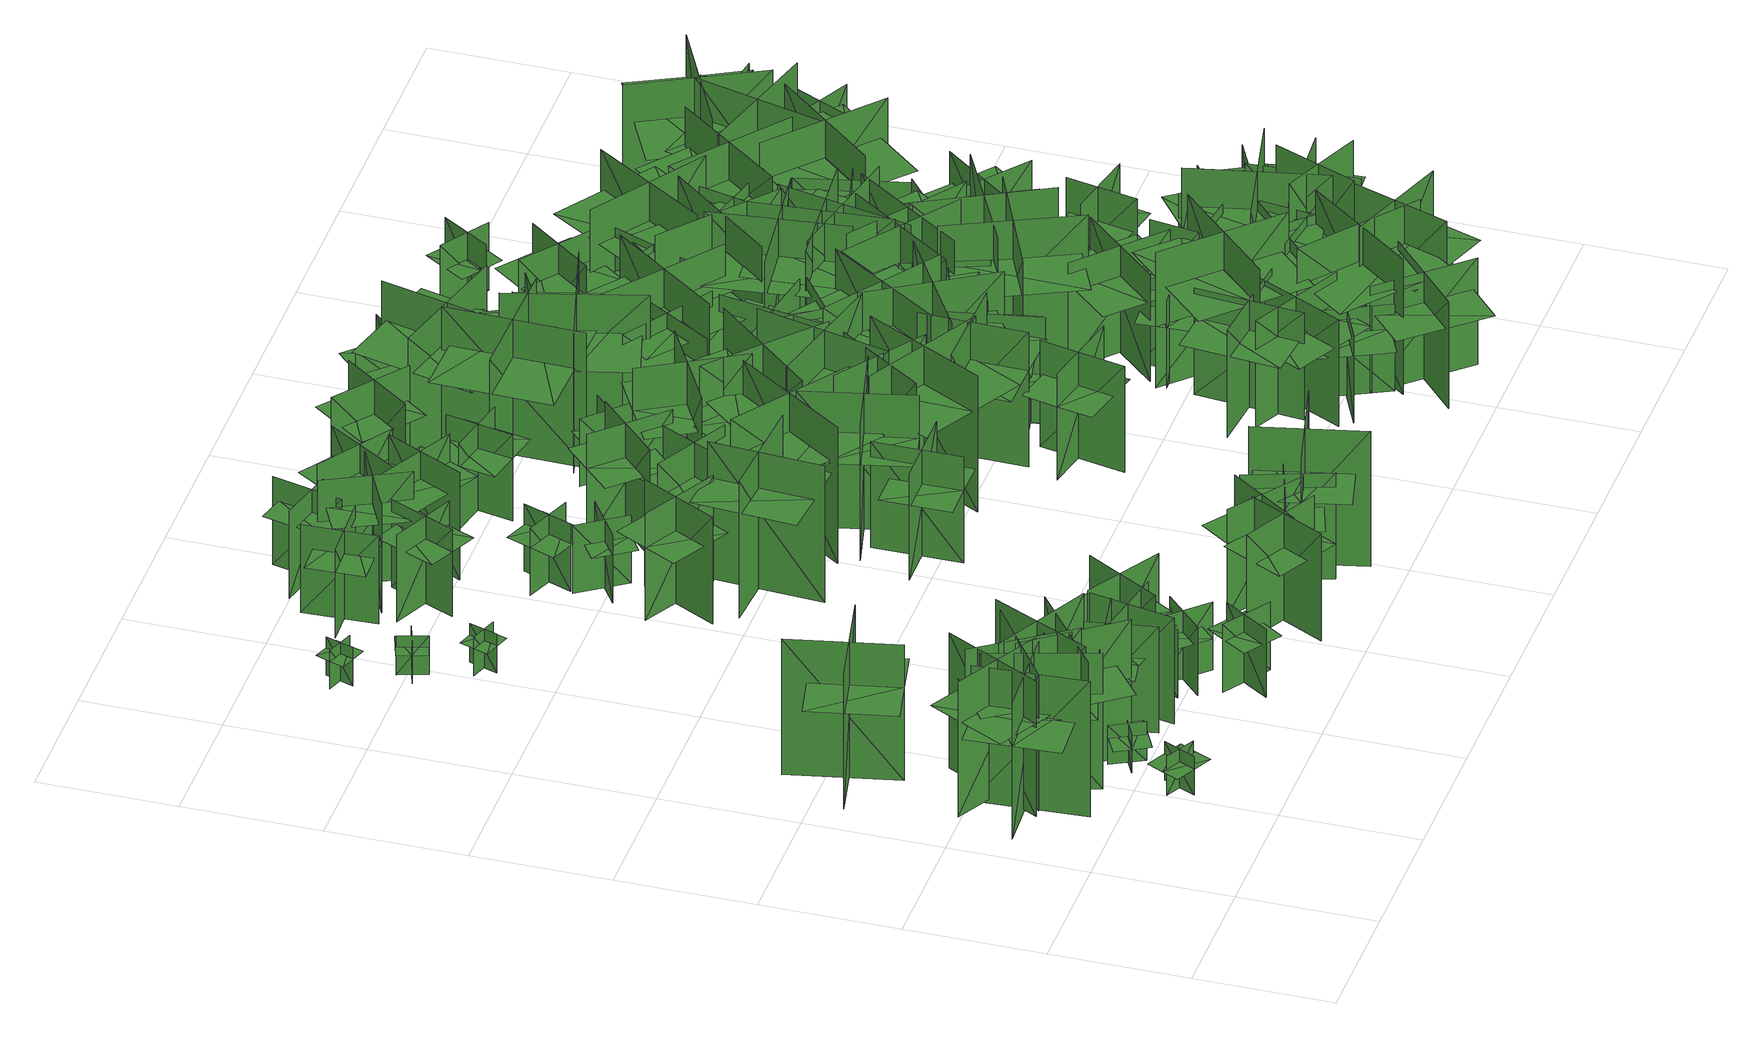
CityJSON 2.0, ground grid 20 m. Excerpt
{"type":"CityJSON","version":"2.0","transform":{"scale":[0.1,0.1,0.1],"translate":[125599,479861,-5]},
"CityObjects":{
"tree1":{"type":"SolitaryVegetationObject","geometry":[{"type":"MultiSurface","lod":"1","boundaries":[[[0,1,2]],[[0,2,3]],[[4,5,6]],[[4,6,7]],[[8,9,10]],[[8,10,11]],[[8,11,12]],[[8,12,13]]]}]},
"tree2":{"type":"SolitaryVegetationObject","geometry":[{"type":"MultiSurface","lod":"1","boundaries":[[[14,15,16]],[[14,16,17]],[[18,19,20]],[[18,20,21]],[[22,23,24]],[[22,24,25]],[[22,25,26]],[[22,26,27]]]}]},
"tree3":{"type":"SolitaryVegetationObject","geometry":[{"type":"MultiSurface","lod":"1","boundaries":[[[28,29,30]],[[28,30,31]],[[32,33,34]],[[32,34,35]],[[36,37,38]],[[36,38,39]],[[36,39,40]],[[36,40,41]]]}]},
"tree4":{"type":"SolitaryVegetationObject","geometry":[{"type":"MultiSurface","lod":"1","boundaries":[[[42,43,44]],[[42,44,45]],[[46,47,48]],[[46,48,49]],[[50,51,52]],[[50,52,53]],[[50,53,54]],[[50,54,55]]]}]},
"tree5":{"type":"SolitaryVegetationObject","geometry":[{"type":"MultiSurface","lod":"1","boundaries":[[[56,57,58]],[[56,58,59]],[[60,61,62]],[[60,62,63]],[[64,65,66]],[[64,66,67]],[[64,67,68]],[[64,68,69]]]}]},
"tree6":{"type":"SolitaryVegetationObject","geometry":[{"type":"MultiSurface","lod":"1","boundaries":[[[70,71,72]],[[70,72,73]],[[74,75,76]],[[74,76,77]],[[78,79,80]],[[78,80,81]],[[78,81,82]],[[78,82,83]]]}]},
"tree7":{"type":"SolitaryVegetationObject","geometry":[{"type":"MultiSurface","lod":"1","boundaries":[[[84,85,86]],[[84,86,87]],[[88,89,90]],[[88,90,91]],[[92,93,94]],[[92,94,95]],[[92,95,96]],[[92,96,97]]]}]},
"tree8":{"type":"SolitaryVegetationObject","geometry":[{"type":"MultiSurface","lod":"1","boundaries":[[[98,99,100]],[[98,100,101]],[[102,103,104]],[[102,104,105]],[[106,107,108]],[[106,108,109]],[[106,109,110]],[[106,110,111]]]}]},
"tree9":{"type":"SolitaryVegetationObject","geometry":[{"type":"MultiSurface","lod":"1","boundaries":[[[112,113,114]],[[112,114,115]],[[116,117,118]],[[116,118,119]],[[120,121,122]],[[120,122,123]],[[120,123,124]],[[120,124,125]]]}]},
"tree10":{"type":"SolitaryVegetationObject","geometry":[{"type":"MultiSurface","lod":"1","boundaries":[[[126,127,128]],[[126,128,129]],[[130,131,132]],[[130,132,133]],[[134,135,136]],[[134,136,137]],[[134,137,138]],[[134,138,139]]]}]},
"tree11":{"type":"SolitaryVegetationObject","geometry":[{"type":"MultiSurface","lod":"1","boundaries":[[[140,141,142]],[[140,142,143]],[[144,145,146]],[[144,146,147]],[[148,149,150]],[[148,150,151]],[[148,151,152]],[[148,152,153]]]}]},
"tree12":{"type":"SolitaryVegetationObject","geometry":[{"type":"MultiSurface","lod":"1","boundaries":[[[154,155,156]],[[154,156,157]],[[158,159,160]],[[158,160,161]],[[162,163,164]],[[162,164,165]],[[162,165,166]],[[162,166,167]]]}]},
"tree13":{"type":"SolitaryVegetationObject","geometry":[{"type":"MultiSurface","lod":"1","boundaries":[[[168,169,170]],[[168,170,171]],[[172,173,174]],[[172,174,175]],[[176,177,178]],[[176,178,179]],[[176,179,180]],[[176,180,181]]]}]},
"tree14":{"type":"SolitaryVegetationObject","geometry":[{"type":"MultiSurface","lod":"1","boundaries":[[[182,183,184]],[[182,184,185]],[[186,187,188]],[[186,188,189]],[[190,191,192]],[[190,192,193]],[[190,193,194]],[[190,194,195]]]}]},
"tree15":{"type":"SolitaryVegetationObject","geometry":[{"type":"MultiSurface","lod":"1","boundaries":[[[196,197,198]],[[196,198,199]],[[200,201,202]],[[200,202,203]],[[204,205,206]],[[204,206,207]],[[204,208,209]],[[204,209,205]]]}]},
"tree16":{"type":"SolitaryVegetationObject","geometry":[{"type":"MultiSurface","lod":"1","boundaries":[[[210,211,212]],[[210,212,213]],[[214,215,216]],[[214,216,217]],[[218,219,220]],[[218,220,221]],[[218,221,222]],[[218,222,223]]]}]},
"tree17":{"type":"SolitaryVegetationObject","geometry":[{"type":"MultiSurface","lod":"1","boundaries":[[[224,225,226]],[[224,226,227]],[[228,229,230]],[[228,230,231]],[[232,233,234]],[[232,234,235]],[[232,235,236]],[[232,236,237]]]}]},
"tree18":{"type":"SolitaryVegetationObject","geometry":[{"type":"MultiSurface","lod":"1","boundaries":[[[238,239,240]],[[238,240,241]],[[242,243,244]],[[242,244,245]],[[246,247,248]],[[246,248,249]],[[246,249,250]],[[246,250,251]]]}]},
"tree19":{"type":"SolitaryVegetationObject","geometry":[{"type":"MultiSurface","lod":"1","boundaries":[[[252,253,254]],[[252,254,255]],[[256,257,258]],[[256,258,259]],[[260,261,262]],[[260,262,263]],[[260,263,264]],[[260,264,265]]]}]},
"tree20":{"type":"SolitaryVegetationObject","geometry":[{"type":"MultiSurface","lod":"1","boundaries":[[[266,267,268]],[[266,268,269]],[[270,271,272]],[[270,272,273]],[[274,275,276]],[[274,276,277]],[[274,278,279]],[[274,279,275]]]}]},
"tree21":{"type":"SolitaryVegetationObject","geometry":[{"type":"MultiSurface","lod":"1","boundaries":[[[280,281,282]],[[280,282,283]],[[284,285,286]],[[284,286,287]],[[288,289,290]],[[288,290,291]],[[288,291,292]],[[288,292,293]]]}]},
"tree22":{"type":"SolitaryVegetationObject","geometry":[{"type":"MultiSurface","lod":"1","boundaries":[[[294,295,296]],[[294,296,297]],[[298,299,300]],[[298,300,301]],[[302,303,304]],[[302,304,305]],[[302,305,306]],[[302,306,307]]]}]},
"tree23":{"type":"SolitaryVegetationObject","geometry":[{"type":"MultiSurface","lod":"1","boundaries":[[[308,309,310]],[[308,310,311]],[[312,313,314]],[[312,314,315]],[[316,317,318]],[[316,318,319]],[[316,320,321]],[[316,321,317]]]}]},
"tree24":{"type":"SolitaryVegetationObject","geometry":[{"type":"MultiSurface","lod":"1","boundaries":[[[322,323,324]],[[322,324,325]],[[326,327,328]],[[326,328,329]],[[330,331,332]],[[330,332,333]],[[330,333,334]],[[330,334,335]]]}]},
"tree25":{"type":"SolitaryVegetationObject","geometry":[{"type":"MultiSurface","lod":"1","boundaries":[[[336,337,338]],[[336,338,339]],[[340,341,342]],[[340,342,343]],[[344,345,346]],[[344,346,347]],[[344,347,348]],[[344,348,349]]]}]},
"tree26":{"type":"SolitaryVegetationObject","geometry":[{"type":"MultiSurface","lod":"1","boundaries":[[[350,351,352]],[[350,352,353]],[[354,355,356]],[[354,356,357]],[[358,359,360]],[[358,360,361]],[[358,362,363]],[[358,363,359]]]}]},
"tree27":{"type":"SolitaryVegetationObject","geometry":[{"type":"MultiSurface","lod":"1","boundaries":[[[364,365,366]],[[364,366,367]],[[368,369,370]],[[368,370,371]],[[372,373,374]],[[372,374,375]],[[372,375,376]],[[372,376,377]]]}]},
"tree28":{"type":"SolitaryVegetationObject","geometry":[{"type":"MultiSurface","lod":"1","boundaries":[[[378,379,380]],[[378,380,381]],[[382,383,384]],[[382,384,385]],[[386,387,388]],[[386,388,389]],[[386,390,391]],[[386,391,387]]]}]},
"tree29":{"type":"SolitaryVegetationObject","geometry":[{"type":"MultiSurface","lod":"1","boundaries":[[[392,393,394]],[[392,394,395]],[[396,397,398]],[[396,398,399]],[[400,401,402]],[[400,402,403]],[[400,404,405]],[[400,405,401]]]}]},
"tree30":{"type":"SolitaryVegetationObject","geometry":[{"type":"MultiSurface","lod":"1","boundaries":[[[406,407,408]],[[406,408,409]],[[410,411,412]],[[410,412,413]],[[414,415,416]],[[414,416,417]],[[414,417,418]],[[414,418,419]]]}]},
"tree31":{"type":"SolitaryVegetationObject","geometry":[{"type":"MultiSurface","lod":"1","boundaries":[[[420,421,422]],[[420,422,423]],[[424,425,426]],[[424,426,427]],[[428,429,430]],[[428,430,431]],[[428,432,433]],[[428,433,429]]]}]},
"tree32":{"type":"SolitaryVegetationObject","geometry":[{"type":"MultiSurface","lod":"1","boundaries":[[[434,435,436]],[[434,436,437]],[[438,439,440]],[[438,440,441]],[[442,443,444]],[[442,444,445]],[[442,445,446]],[[442,446,447]]]}]},
"tree33":{"type":"SolitaryVegetationObject","geometry":[{"type":"MultiSurface","lod":"1","boundaries":[[[448,449,450]],[[448,450,451]],[[452,453,454]],[[452,454,455]],[[456,457,458]],[[456,458,459]],[[456,459,460]],[[456,460,461]]]}]},
"tree34":{"type":"SolitaryVegetationObject","geometry":[{"type":"MultiSurface","lod":"1","boundaries":[[[462,463,464]],[[462,464,465]],[[466,467,468]],[[466,468,469]],[[470,471,472]],[[470,472,473]],[[470,474,475]],[[470,475,471]]]}]},
"tree35":{"type":"SolitaryVegetationObject","geometry":[{"type":"MultiSurface","lod":"1","boundaries":[[[476,477,478]],[[476,478,479]],[[480,481,482]],[[480,482,483]],[[484,485,486]],[[484,486,487]],[[484,487,488]],[[484,488,489]]]}]},
"tree36":{"type":"SolitaryVegetationObject","geometry":[{"type":"MultiSurface","lod":"1","boundaries":[[[490,491,492]],[[490,492,493]],[[494,495,496]],[[494,496,497]],[[498,499,500]],[[498,500,501]],[[498,501,502]],[[498,502,503]]]}]},
"tree37":{"type":"SolitaryVegetationObject","geometry":[{"type":"MultiSurface","lod":"1","boundaries":[[[504,505,506]],[[504,506,507]],[[508,509,510]],[[508,510,511]],[[512,513,514]],[[512,514,515]],[[512,515,516]],[[512,516,517]]]}]},
"tree38":{"type":"SolitaryVegetationObject","geometry":[{"type":"MultiSurface","lod":"1","boundaries":[[[518,519,520]],[[518,520,521]],[[522,523,524]],[[522,524,525]],[[526,527,528]],[[526,528,529]],[[526,529,530]],[[526,530,531]]]}]},
"tree39":{"type":"SolitaryVegetationObject","geometry":[{"type":"MultiSurface","lod":"1","boundaries":[[[532,533,534]],[[532,534,535]],[[536,537,538]],[[536,538,539]],[[540,541,542]],[[540,542,543]],[[540,543,544]],[[540,544,545]]]}]},
"tree40":{"type":"SolitaryVegetationObject","geometry":[{"type":"MultiSurface","lod":"1","boundaries":[[[546,547,548]],[[546,548,549]],[[550,551,552]],[[550,552,553]],[[554,555,556]],[[554,556,557]],[[554,557,558]],[[554,558,559]]]}]},
"tree41":{"type":"SolitaryVegetationObject","geometry":[{"type":"MultiSurface","lod":"1","boundaries":[[[560,561,562]],[[560,562,563]],[[564,565,566]],[[564,566,567]],[[568,569,570]],[[568,570,571]],[[568,572,573]],[[568,573,569]]]}]},
"tree42":{"type":"SolitaryVegetationObject","geometry":[{"type":"MultiSurface","lod":"1","boundaries":[[[574,575,576]],[[574,576,577]],[[578,579,580]],[[578,580,581]],[[582,583,584]],[[582,584,585]],[[582,585,586]],[[582,586,587]]]}]},
"tree43":{"type":"SolitaryVegetationObject","geometry":[{"type":"MultiSurface","lod":"1","boundaries":[[[588,589,590]],[[588,590,591]],[[592,593,594]],[[592,594,595]],[[596,597,598]],[[596,598,599]],[[596,599,600]],[[596,600,601]]]}]},
"tree44":{"type":"SolitaryVegetationObject","geometry":[{"type":"MultiSurface","lod":"1","boundaries":[[[602,603,604]],[[602,604,605]],[[606,607,608]],[[606,608,609]],[[610,611,612]],[[610,612,613]],[[610,613,614]],[[610,614,615]]]}]},
"tree45":{"type":"SolitaryVegetationObject","geometry":[{"type":"MultiSurface","lod":"1","boundaries":[[[616,617,618]],[[616,618,619]],[[620,621,622]],[[620,622,623]],[[624,625,626]],[[624,626,627]],[[624,627,628]],[[624,628,629]]]}]},
"tree46":{"type":"SolitaryVegetationObject","geometry":[{"type":"MultiSurface","lod":"1","boundaries":[[[630,631,632]],[[630,632,633]],[[634,635,636]],[[634,636,637]],[[638,639,640]],[[638,640,641]],[[638,641,642]],[[638,642,643]]]}]},
"tree47":{"type":"SolitaryVegetationObject","geometry":[{"type":"MultiSurface","lod":"1","boundaries":[[[644,645,646]],[[644,646,647]],[[648,649,650]],[[648,650,651]],[[652,653,654]],[[652,654,655]],[[652,655,656]],[[652,656,657]]]}]},
"tree48":{"type":"SolitaryVegetationObject","geometry":[{"type":"MultiSurface","lod":"1","boundaries":[[[658,659,660]],[[658,660,661]],[[662,663,664]],[[662,664,665]],[[666,667,668]],[[666,668,669]],[[666,669,670]],[[666,670,671]]]}]},
"tree49":{"type":"SolitaryVegetationObject","geometry":[{"type":"MultiSurface","lod":"1","boundaries":[[[672,673,674]],[[672,674,675]],[[676,677,678]],[[676,678,679]],[[680,681,682]],[[680,682,683]],[[680,683,684]],[[680,684,685]]]}]},
"tree50":{"type":"SolitaryVegetationObject","geometry":[{"type":"MultiSurface","lod":"1","boundaries":[[[686,687,688]],[[686,688,689]],[[690,691,692]],[[690,692,693]],[[694,695,696]],[[694,696,697]],[[694,697,698]],[[694,698,699]]]}]},
"tree51":{"type":"SolitaryVegetationObject","geometry":[{"type":"MultiSurface","lod":"1","boundaries":[[[700,701,702]],[[700,702,703]],[[704,705,706]],[[704,706,707]],[[708,709,710]],[[708,710,711]],[[708,711,712]],[[708,712,713]]]}]},
"tree52":{"type":"SolitaryVegetationObject","geometry":[{"type":"MultiSurface","lod":"1","boundaries":[[[714,715,716]],[[714,716,717]],[[718,719,720]],[[718,720,721]],[[722,723,724]],[[722,724,725]],[[722,725,726]],[[722,726,727]]]}]},
"tree53":{"type":"SolitaryVegetationObject","geometry":[{"type":"MultiSurface","lod":"1","boundaries":[[[728,729,730]],[[728,730,731]],[[732,733,734]],[[732,734,735]],[[736,737,738]],[[736,738,739]],[[736,739,740]],[[736,740,741]]]}]},
"tree54":{"type":"SolitaryVegetationObject","geometry":[{"type":"MultiSurface","lod":"1","boundaries":[[[742,743,744]],[[742,744,745]],[[746,747,748]],[[746,748,749]],[[750,751,752]],[[750,752,753]],[[750,753,754]],[[750,754,755]]]}]},
"tree55":{"type":"SolitaryVegetationObject","geometry":[{"type":"MultiSurface","lod":"1","boundaries":[[[756,757,758]],[[756,758,759]],[[760,761,762]],[[760,762,763]],[[764,765,766]],[[764,766,767]],[[764,767,768]],[[764,768,769]]]}]},
"tree56":{"type":"SolitaryVegetationObject","geometry":[{"type":"MultiSurface","lod":"1","boundaries":[[[770,771,772]],[[770,772,773]],[[774,775,776]],[[774,776,777]],[[778,779,780]],[[778,780,781]],[[778,781,782]],[[778,782,783]]]}]},
"tree57":{"type":"SolitaryVegetationObject","geometry":[{"type":"MultiSurface","lod":"1","boundaries":[[[784,785,786]],[[784,786,787]],[[788,789,790]],[[788,790,791]],[[792,793,794]],[[792,794,795]],[[792,795,796]],[[792,796,797]]]}]},
"tree58":{"type":"SolitaryVegetationObject","geometry":[{"type":"MultiSurface","lod":"1","boundaries":[[[798,799,800]],[[798,800,801]],[[802,803,804]],[[802,804,805]],[[806,807,808]],[[806,808,809]],[[806,809,810]],[[806,810,811]]]}]},
"tree59":{"type":"SolitaryVegetationObject","geometry":[{"type":"MultiSurface","lod":"1","boundaries":[[[812,813,814]],[[812,814,815]],[[816,817,818]],[[816,818,819]],[[820,821,822]],[[820,822,823]],[[820,823,824]],[[820,824,825]]]}]},
"tree60":{"type":"SolitaryVegetationObject","geometry":[{"type":"MultiSurface","lod":"1","boundaries":[[[826,827,828]],[[826,828,829]],[[830,831,832]],[[830,832,833]],[[834,835,836]],[[834,836,837]],[[834,837,838]],[[834,838,839]]]}]},
"tree61":{"type":"SolitaryVegetationObject","geometry":[{"type":"MultiSurface","lod":"1","boundaries":[[[840,841,842]],[[840,842,843]],[[844,845,846]],[[844,846,847]],[[848,849,850]],[[848,850,851]],[[848,851,852]],[[848,852,853]]]}]},
"tree62":{"type":"SolitaryVegetationObject","geometry":[{"type":"MultiSurface","lod":"1","boundaries":[[[854,855,856]],[[854,856,857]],[[858,859,860]],[[858,860,861]],[[862,863,864]],[[862,864,865]],[[862,865,866]],[[862,866,867]]]}]},
"tree63":{"type":"SolitaryVegetationObject","geometry":[{"type":"MultiSurface","lod":"1","boundaries":[[[868,869,870]],[[868,870,871]],[[872,873,874]],[[872,874,875]],[[876,877,878]],[[876,878,879]],[[876,879,880]],[[876,880,881]]]}]},
"tree64":{"type":"SolitaryVegetationObject","geometry":[{"type":"MultiSurface","lod":"1","boundaries":[[[882,883,884]],[[882,884,885]],[[886,887,888]],[[886,888,889]],[[890,891,892]],[[890,892,893]],[[890,893,894]],[[890,894,895]]]}]},
"tree65":{"type":"SolitaryVegetationObject","geometry":[{"type":"MultiSurface","lod":"1","boundaries":[[[896,897,898]],[[896,898,899]],[[900,901,902]],[[900,902,903]],[[904,905,906]],[[904,906,907]],[[904,907,908]],[[904,908,909]]]}]},
"tree66":{"type":"SolitaryVegetationObject","geometry":[{"type":"MultiSurface","lod":"1","boundaries":[[[910,911,912]],[[910,912,913]],[[914,915,916]],[[914,916,917]],[[918,919,920]],[[918,920,921]],[[918,921,922]],[[918,922,923]]]}]},
"tree67":{"type":"SolitaryVegetationObject","geometry":[{"type":"MultiSurface","lod":"1","boundaries":[[[924,925,926]],[[924,926,927]],[[928,929,930]],[[928,930,931]],[[932,933,934]],[[932,934,935]],[[932,935,936]],[[932,936,937]]]}]},
"tree68":{"type":"SolitaryVegetationObject","geometry":[{"type":"MultiSurface","lod":"1","boundaries":[[[938,939,940]],[[938,940,941]],[[942,943,944]],[[942,944,945]],[[946,947,948]],[[946,948,949]],[[946,949,950]],[[946,950,951]]]}]},
"tree69":{"type":"SolitaryVegetationObject","geometry":[{"type":"MultiSurface","lod":"1","boundaries":[[[952,953,954]],[[952,954,955]],[[956,957,958]],[[956,958,959]],[[960,961,962]],[[960,962,963]],[[960,963,964]],[[960,964,965]]]}]},
"tree70":{"type":"SolitaryVegetationObject","geometry":[{"type":"MultiSurface","lod":"1","boundaries":[[[966,967,968]],[[966,968,969]],[[970,971,972]],[[970,972,973]],[[974,975,976]],[[974,976,977]],[[974,977,978]],[[974,978,979]]]}]},
"tree71":{"type":"SolitaryVegetationObject","geometry":[{"type":"MultiSurface","lod":"1","boundaries":[[[980,981,982]],[[980,982,983]],[[984,985,986]],[[984,986,987]],[[988,989,990]],[[988,990,991]],[[988,991,992]],[[988,992,993]]]}]},
"tree72":{"type":"SolitaryVegetationObject","geometry":[{"type":"MultiSurface","lod":"1","boundaries":[[[994,995,996]],[[994,996,997]],[[998,999,1000]],[[998,1000,1001]],[[1002,1003,1004]],[[1002,1004,1005]],[[1002,1005,1006]],[[1002,1006,1007]]]}]},
"tree73":{"type":"SolitaryVegetationObject","geometry":[{"type":"MultiSurface","lod":"1","boundaries":[[[1008,1009,1010]],[[1008,1010,1011]],[[1012,1013,1014]],[[1012,1014,1015]],[[1016,1017,1018]],[[1016,1018,1019]],[[1016,1019,1020]],[[1016,1020,1021]]]}]},
"tree74":{"type":"SolitaryVegetationObject","geometry":[{"type":"MultiSurface","lod":"1","boundaries":[[[1022,1023,1024]],[[1022,1024,1025]],[[1026,1027,1028]],[[1026,1028,1029]],[[1030,1031,1032]],[[1030,1032,1033]],[[1030,1033,1034]],[[1030,1034,1035]]]}]},
"tree75":{"type":"SolitaryVegetationObject","geometry":[{"type":"MultiSurface","lod":"1","boundaries":[[[1036,1037,1038]],[[1036,1038,1039]],[[1040,1041,1042]],[[1040,1042,1043]],[[1044,1045,1046]],[[1044,1046,1047]],[[1044,1047,1048]],[[1044,1048,1049]]]}]},
"tree76":{"type":"SolitaryVegetationObject","geometry":[{"type":"MultiSurface","lod":"1","boundaries":[[[1050,1051,1052]],[[1050,1052,1053]],[[1054,1055,1056]],[[1054,1056,1057]],[[1058,1059,1060]],[[1058,1060,1061]],[[1058,1061,1062]],[[1058,1062,1063]]]}]},
"tree77":{"type":"SolitaryVegetationObject","geometry":[{"type":"MultiSurface","lod":"1","boundaries":[[[1064,1065,1066]],[[1064,1066,1067]],[[1068,1069,1070]],[[1068,1070,1071]],[[1072,1073,1074]],[[1072,1074,1075]],[[1072,1075,1076]],[[1072,1076,1077]]]}]},
"tree78":{"type":"SolitaryVegetationObject","geometry":[{"type":"MultiSurface","lod":"1","boundaries":[[[1078,1079,1080]],[[1078,1080,1081]],[[1082,1083,1084]],[[1082,1084,1085]],[[1086,1087,1088]],[[1086,1088,1089]],[[1086,1090,1091]],[[1086,1091,1087]]]}]},
"tree79":{"type":"SolitaryVegetationObject","geometry":[{"type":"MultiSurface","lod":"1","boundaries":[[[1092,1093,1094]],[[1092,1094,1095]],[[1096,1097,1098]],[[1096,1098,1099]],[[1100,1101,1102]],[[1100,1102,1103]],[[1100,1103,1104]],[[1100,1104,1105]]]}]},
"tree80":{"type":"SolitaryVegetationObject","geometry":[{"type":"MultiSurface","lod":"1","boundaries":[[[1106,1107,1108]],[[1106,1108,1109]],[[1110,1111,1112]],[[1110,1112,1113]],[[1114,1115,1116]],[[1114,1116,1117]],[[1114,1118,1119]],[[1114,1119,1115]]]}]},
"tree81":{"type":"SolitaryVegetationObject","geometry":[{"type":"MultiSurface","lod":"1","boundaries":[[[1120,1121,1122]],[[1120,1122,1123]],[[1124,1125,1126]],[[1124,1126,1127]],[[1128,1129,1130]],[[1128,1130,1131]],[[1128,1131,1132]],[[1128,1132,1133]]]}]},
"tree82":{"type":"SolitaryVegetationObject","geometry":[{"type":"MultiSurface","lod":"1","boundaries":[[[1134,1135,1136]],[[1134,1136,1137]],[[1138,1139,1140]],[[1138,1140,1141]],[[1142,1143,1144]],[[1142,1144,1145]],[[1142,1145,1146]],[[1142,1146,1147]]]}]},
"tree83":{"type":"SolitaryVegetationObject","geometry":[{"type":"MultiSurface","lod":"1","boundaries":[[[1148,1149,1150]],[[1148,1150,1151]],[[1152,1153,1154]],[[1152,1154,1155]],[[1156,1157,1158]],[[1156,1158,1159]],[[1156,1159,1160]],[[1156,1160,1161]]]}]},
"tree84":{"type":"SolitaryVegetationObject","geometry":[{"type":"MultiSurface","lod":"1","boundaries":[[[1162,1163,1164]],[[1162,1164,1165]],[[1166,1167,1168]],[[1166,1168,1169]],[[1170,1171,1172]],[[1170,1172,1173]],[[1170,1171,1174]],[[1170,1174,1175]]]}]},
"tree85":{"type":"SolitaryVegetationObject","geometry":[{"type":"MultiSurface","lod":"1","boundaries":[[[1176,1177,1178]],[[1176,1178,1179]],[[1180,1181,1182]],[[1180,1182,1183]],[[1184,1185,1186]],[[1184,1186,1187]],[[1184,1187,1188]],[[1184,1188,1189]]]}]},
"tree86":{"type":"SolitaryVegetationObject","geometry":[{"type":"MultiSurface","lod":"1","boundaries":[[[1190,1191,1192]],[[1190,1192,1193]],[[1194,1195,1196]],[[1194,1196,1197]],[[1198,1199,1200]],[[1198,1200,1201]],[[1198,1201,1202]],[[1198,1202,1203]]]}]},
"tree87":{"type":"SolitaryVegetationObject","geometry":[{"type":"MultiSurface","lod":"1","boundaries":[[[1204,1205,1206]],[[1204,1206,1207]],[[1208,1209,1210]],[[1208,1210,1211]],[[1212,1213,1214]],[[1212,1214,1215]],[[1212,1215,1216]],[[1212,1216,1217]]]}]},
"tree88":{"type":"SolitaryVegetationObject","geometry":[{"type":"MultiSurface","lod":"1","boundaries":[[[1218,1219,1220]],[[1218,1220,1221]],[[1222,1223,1224]],[[1222,1224,1225]],[[1226,1227,1228]],[[1226,1228,1229]],[[1226,1229,1230]],[[1226,1230,1231]]]}]},
"tree89":{"type":"SolitaryVegetationObject","geometry":[{"type":"MultiSurface","lod":"1","boundaries":[[[1232,1233,1234]],[[1232,1234,1235]],[[1236,1237,1238]],[[1236,1238,1239]],[[1240,1241,1242]],[[1240,1242,1243]],[[1240,1243,1244]],[[1240,1244,1245]]]}]},
"tree90":{"type":"SolitaryVegetationObject","geometry":[{"type":"MultiSurface","lod":"1","boundaries":[[[1246,1247,1248]],[[1246,1248,1249]],[[1250,1251,1252]],[[1250,1252,1253]],[[1254,1255,1256]],[[1254,1256,1257]],[[1254,1257,1258]],[[1254,1258,1259]]]}]},
"tree91":{"type":"SolitaryVegetationObject","geometry":[{"type":"MultiSurface","lod":"1","boundaries":[[[1260,1261,1262]],[[1260,1262,1263]],[[1264,1265,1266]],[[1264,1266,1267]],[[1268,1269,1270]],[[1268,1270,1271]],[[1268,1271,1272]],[[1268,1272,1273]]]}]},
"tree92":{"type":"SolitaryVegetationObject","geometry":[{"type":"MultiSurface","lod":"1","boundaries":[[[1274,1275,1276]],[[1274,1276,1277]],[[1278,1279,1280]],[[1278,1280,1281]],[[1282,1283,1284]],[[1282,1284,1285]],[[1282,1286,1287]],[[1282,1287,1283]]]}]},
"tree93":{"type":"SolitaryVegetationObject","geometry":[{"type":"MultiSurface","lod":"1","boundaries":[[[1288,1289,1290]],[[1288,1290,1291]],[[1292,1293,1294]],[[1292,1294,1295]],[[1296,1297,1298]],[[1296,1298,1299]],[[1296,1299,1300]],[[1296,1300,1301]]]}]},
"tree94":{"type":"SolitaryVegetationObject","geometry":[{"type":"MultiSurface","lod":"1","boundaries":[[[1302,1303,1304]],[[1302,1304,1305]],[[1306,1307,1308]],[[1306,1308,1309]],[[1310,1311,1312]],[[1310,1312,1313]],[[1310,1314,1315]],[[1310,1315,1311]]]}]},
"tree95":{"type":"SolitaryVegetationObject","geometry":[{"type":"MultiSurface","lod":"1","boundaries":[[[1316,1317,1318]],[[1316,1318,1319]],[[1320,1321,1322]],[[1320,1322,1323]],[[1324,1325,1326]],[[1324,1326,1327]],[[1324,1328,1329]],[[1324,1329,1325]]]}]},
"tree96":{"type":"SolitaryVegetationObject","geometry":[{"type":"MultiSurface","lod":"1","boundaries":[[[1330,1331,1332]],[[1330,1332,1333]],[[1334,1335,1336]],[[1334,1336,1337]],[[1338,1339,1340]],[[1338,1340,1341]],[[1338,1341,1342]],[[1338,1342,1343]]]}]},
"tree97":{"type":"SolitaryVegetationObject","geometry":[{"type":"MultiSurface","lod":"1","boundaries":[[[1344,1345,1346]],[[1344,1346,1347]],[[1348,1349,1350]],[[1348,1350,1351]],[[1352,1353,1354]],[[1352,1354,1355]],[[1352,1355,1356]],[[1352,1356,1357]]]}]},
"tree98":{"type":"SolitaryVegetationObject","geometry":[{"type":"MultiSurface","lod":"1","boundaries":[[[1358,1359,1360]],[[1358,1360,1361]],[[1362,1363,1364]],[[1362,1364,1365]],[[1366,1367,1368]],[[1366,1368,1369]],[[1366,1369,1370]],[[1366,1370,1371]]]}]},
"tree99":{"type":"SolitaryVegetationObject","geometry":[{"type":"MultiSurface","lod":"1","boundaries":[[[1372,1373,1374]],[[1372,1374,1375]],[[1376,1377,1378]],[[1376,1378,1379]],[[1380,1381,1382]],[[1380,1382,1383]],[[1380,1383,1384]],[[1380,1384,1385]]]}]},
"tree100":{"type":"SolitaryVegetationObject","geometry":[{"type":"MultiSurface","lod":"1","boundaries":[[[1386,1387,1388]],[[1386,1388,1389]],[[1390,1391,1392]],[[1390,1392,1393]],[[1394,1395,1396]],[[1394,1396,1397]],[[1394,1398,1399]],[[1394,1399,1395]]]}]},
"tree101":{"type":"SolitaryVegetationObject","geometry":[{"type":"MultiSurface","lod":"1","boundaries":[[[1400,1401,1402]],[[1400,1402,1403]],[[1404,1405,1406]],[[1404,1406,1407]],[[1408,1409,1410]],[[1408,1410,1411]],[[1408,1411,1412]],[[1408,1412,1413]]]}]},
"tree102":{"type":"SolitaryVegetationObject","geometry":[{"type":"MultiSurface","lod":"1","boundaries":[[[1414,1415,1416]],[[1414,1416,1417]],[[1418,1419,1420]],[[1418,1420,1421]],[[1422,1423,1424]],[[1422,1424,1425]],[[1422,1425,1426]],[[1422,1426,1427]]]}]},
"tree103":{"type":"SolitaryVegetationObject","geometry":[{"type":"MultiSurface","lod":"1","boundaries":[[[1428,1429,1430]],[[1428,1430,1431]],[[1432,1433,1434]],[[1432,1434,1435]],[[1436,1437,1438]],[[1436,1438,1439]],[[1436,1439,1440]],[[1436,1440,1441]]]}]},
"tree104":{"type":"SolitaryVegetationObject","geometry":[{"type":"MultiSurface","lod":"1","boundaries":[[[1442,1443,1444]],[[1442,1444,1445]],[[1446,1447,1448]],[[1446,1448,1449]],[[1450,1451,1452]],[[1450,1452,1453]],[[1450,1453,1454]],[[1450,1454,1455]]]}]},
"tree105":{"type":"SolitaryVegetationObject","geometry":[{"type":"MultiSurface","lod":"1","boundaries":[[[1456,1457,1458]],[[1456,1458,1459]],[[1460,1461,1462]],[[1460,1462,1463]],[[1464,1465,1466]],[[1464,1466,1467]],[[1464,1467,1468]],[[1464,1468,1469]]]}]},
"tree106":{"type":"SolitaryVegetationObject","geometry":[{"type":"MultiSurface","lod":"1","boundaries":[[[1470,1471,1472]],[[1470,1472,1473]],[[1474,1475,1476]],[[1474,1476,1477]],[[1478,1479,1480]],[[1478,1480,1481]],[[1478,1481,1482]],[[1478,1482,1483]]]}]},
"tree107":{"type":"SolitaryVegetationObject","geometry":[{"type":"MultiSurface","lod":"1","boundaries":[[[1484,1485,1486]],[[1484,1486,1487]],[[1488,1489,1490]],[[1488,1490,1491]],[[1492,1493,1494]],[[1492,1494,1495]],[[1492,1495,1496]],[[1492,1496,1497]]]}]}
},
"vertices":[
[102,396,19],[111,234,19],[111,234,236],[102,396,236],[32,318,19],[32,318,236],[195,327,236],[195,327,19],[32,318,167],[36,250,167],[166,258,167],[162,325,167],[159,393,167],[29,386,167],
[52,399,25],[195,323,25],[195,323,242],[52,399,242],[83,300,25],[83,300,242],[159,443,242],[159,443,25],[83,300,174],[143,268,174],[204,382,174],[144,414,174],[84,446,174],[23,332,174],
[178,237,20],[131,393,20],[131,393,237],[178,237,237],[227,329,20],[227,329,237],[71,282,237],[71,282,20],[227,329,169],[207,394,169],[83,357,169],[102,292,169],[122,227,169],[246,264,169],
[13,545,35],[172,577,35],[172,577,252],[13,545,252],[100,488,35],[100,488,252],[67,647,252],[67,647,35],[100,488,184],[166,501,184],[140,629,184],[74,615,184],[7,601,184],[33,474,184],
[214,121,9],[214,121,71],[237,169,71],[237,169,9],[203,156,9],[203,156,71],[249,133,71],[249,133,9],[195,159,51],[184,135,51],[242,107,51],[253,131,51],[265,155,51],[207,183,51],
[227,393,27],[94,300,27],[94,300,244],[227,393,244],[125,411,27],[125,411,244],[217,278,244],[217,278,27],[125,411,176],[69,373,176],[143,266,176],[199,304,176],[255,343,176],[180,450,176],
[161,352,23],[260,222,23],[260,222,241],[161,352,241],[148,248,23],[148,248,240],[277,347,241],[277,347,23],[148,248,172],[189,194,172],[292,273,172],[251,327,172],[210,381,172],[106,302,172],
[246,405,29],[173,259,29],[173,259,246],[246,405,246],[147,371,29],[147,371,246],[293,298,246],[293,298,29],[147,371,177],[117,310,177],[233,252,177],[263,313,177],[294,374,177],[178,432,177],
[259,200,20],[259,200,82],[235,247,82],[235,247,20],[225,211,20],[225,211,82],[271,235,82],[271,235,20],[218,208,62],[231,184,62],[288,213,62],[275,237,62],[263,261,62],[206,231,62],
[355,278,31],[229,257,31],[229,257,201],[355,278,201],[288,325,31],[288,325,201],[309,199,201],[309,199,31],[288,325,147],[236,316,147],[252,215,147],[305,224,147],[358,233,147],[341,334,147],
[405,242,32],[280,267,32],[280,267,202],[405,242,202],[359,310,32],[359,310,202],[334,185,202],[334,185,32],[359,310,149],[307,320,149],[287,220,149],[339,210,149],[392,199,149],[412,300,149],
[390,197,35],[417,274,35],[417,274,144],[390,197,144],[437,220,35],[437,220,144],[360,247,144],[360,247,35],[437,220,109],[448,252,109],[387,273,109],[376,241,109],[364,209,109],[426,188,109],
[98,1250,38],[112,1291,38],[112,1291,99],[98,1250,99],[124,1262,38],[82,1277,38],[82,1277,99],[124,1262,99],[124,1262,82],[132,1283,82],[90,1298,82],[82,1277,82],[75,1256,82],[117,1241,82],
[435,332,36],[370,222,36],[370,222,207],[435,332,207],[356,311,36],[356,311,207],[466,246,207],[466,246,36],[356,311,153],[329,265,153],[417,213,153],[444,259,153],[471,305,153],[383,357,153],
[426,85,34],[472,154,34],[472,154,143],[426,85,143],[490,99,34],[421,144,34],[421,144,143],[490,99,143],[430,91,115],[472,154,115],[444,172,115],[403,109,115],[457,73,115],[499,136,115],
[461,229,36],[402,173,36],[402,173,145],[461,229,145],[408,230,36],[408,230,145],[465,171,145],[465,171,36],[408,230,111],[384,207,111],[429,160,111],[453,183,111],[478,207,111],[433,254,111],
[142,1203,36],[155,1161,36],[155,1161,98],[142,1203,98],[128,1177,36],[170,1191,36],[170,1191,98],[128,1177,98],[128,1177,81],[135,1156,81],[177,1169,81],[170,1191,81],[164,1212,81],[122,1198,81],
[192,1079,31],[206,1121,31],[206,1121,93],[192,1079,93],[218,1092,31],[176,1106,31],[176,1106,93],[218,1092,93],[218,1092,75],[225,1113,75],[183,1127,75],[176,1106,75],[169,1085,75],[211,1071,75],
[656,88,36],[542,147,36],[542,147,207],[656,88,207],[630,166,36],[630,166,207],[572,53,207],[572,53,36],[630,166,153],[583,191,153],[536,100,153],[583,75,153],[631,51,153],[678,142,153],
[316,1312,30],[210,1308,30],[210,1308,171],[316,1312,171],[254,1369,30],[258,1262,30],[258,1262,171],[254,1369,171],[307,1312,135],[210,1308,135],[212,1266,135],[309,1270,135],[305,1354,135],[208,1350,135],
[672,203,36],[598,99,36],[598,99,207],[672,203,207],[591,189,36],[591,189,207],[695,115,207],[695,115,36],[591,189,153],[560,145,153],[644,86,153],[674,130,153],[705,174,153],[622,233,153],
[444,950,31],[384,838,31],[384,838,202],[444,950,202],[366,926,31],[366,926,202],[479,866,202],[479,866,31],[366,926,148],[341,879,148],[431,831,148],[456,878,148],[481,925,148],[391,973,148],
[344,1270,32],[300,1173,32],[300,1173,172],[344,1270,172],[266,1240,32],[363,1196,32],[363,1196,172],[266,1240,172],[341,1261,136],[300,1173,136],[339,1155,136],[379,1244,136],[302,1279,136],[262,1190,136],
[392,979,32],[460,1024,32],[460,1024,141],[392,979,141],[444,969,32],[444,969,141],[398,1036,141],[398,1036,32],[444,969,107],[472,988,107],[436,1042,107],[407,1023,107],[379,1004,107],[415,950,107],
[396,1038,36],[424,1111,36],[424,1111,144],[396,1038,144],[443,1059,36],[371,1087,36],[371,1087,144],[443,1059,144],[443,1059,113],[457,1095,113],[385,1123,113],[371,1087,113],[357,1050,113],[430,1023,113],
[475,711,31],[486,876,31],[486,876,250],[475,711,250],[573,798,31],[408,809,31],[408,809,250],[573,798,250],[476,725,193],[486,876,193],[421,881,193],[411,730,193],[542,721,193],[551,872,193],
[674,197,37],[715,76,37],[715,76,207],[674,197,207],[638,123,37],[638,123,207],[759,164,207],[759,164,37],[638,123,153],[655,73,153],[752,105,153],[735,156,153],[718,207,153],[621,174,153],
[322,1366,26],[379,1250,26],[379,1250,198],[322,1366,198],[290,1268,26],[406,1326,26],[406,1326,198],[290,1268,198],[327,1356,153],[379,1250,153],[425,1272,153],[373,1379,153],[281,1333,153],[333,1227,153],
[356,1438,27],[330,1335,27],[330,1335,168],[356,1438,168],[285,1394,27],[388,1368,27],[388,1368,168],[285,1394,168],[354,1429,132],[330,1335,132],[371,1324,132],[395,1419,132],[313,1439,132],[290,1345,132],
[720,198,37],[756,40,37],[756,40,254],[720,198,254],[665,109,37],[665,109,254],[823,146,254],[823,146,37],[665,109,185],[680,43,185],[807,73,185],[791,139,185],[776,205,185],[649,176,185],
[361,1289,26],[477,1230,26],[477,1230,198],[361,1289,198],[394,1191,26],[453,1307,26],[453,1307,198],[394,1191,198],[371,1284,154],[477,1230,154],[500,1276,154],[394,1330,154],[348,1238,154],[454,1184,154],
[553,617,35],[681,618,35],[681,618,205],[553,617,205],[612,560,35],[612,560,205],[611,688,205],[611,688,35],[612,560,151],[665,560,151],[664,662,151],[611,662,151],[558,662,151],[558,559,151],
[594,885,33],[480,943,33],[480,943,204],[594,885,204],[568,962,33],[568,962,204],[510,848,204],[510,848,33],[568,962,150],[520,987,150],[474,895,150],[522,871,150],[569,847,150],[615,938,150],
[361,1378,23],[469,1307,23],[469,1307,196],[361,1378,196],[382,1278,23],[453,1386,23],[453,1386,196],[382,1278,196],[370,1372,151],[469,1307,151],[497,1350,151],[398,1415,151],[342,1329,151],[441,1264,151],
[597,1051,36],[505,962,36],[505,962,207],[597,1051,207],[515,1052,36],[515,1052,207],[604,960,207],[604,960,36],[515,1052,153],[477,1015,153],[548,942,153],[586,979,153],[624,1016,153],[553,1089,153],
[582,694,32],[741,731,32],[741,731,249],[582,694,249],[671,639,32],[671,639,249],[634,798,249],[634,798,32],[671,639,181],[737,655,181],[708,781,181],[641,766,181],[575,751,181],[605,624,181],
[571,722,29],[686,887,29],[686,887,247],[571,722,247],[712,749,29],[548,863,29],[548,863,247],[712,749,247],[705,754,186],[755,825,186],[604,931,186],[554,859,186],[504,787,186],[655,682,186],
[593,1203,33],[496,1223,33],[496,1223,171],[593,1203,171],[557,1259,33],[537,1161,33],[537,1161,171],[557,1259,171],[557,1259,133],[508,1269,133],[488,1171,133],[537,1161,133],[586,1151,133],[606,1249,133],
[716,991,37],[574,911,37],[574,911,254],[716,991,254],[616,1019,37],[616,1019,254],[695,877,254],[695,877,37],[616,1019,186],[556,985,186],[620,872,186],[679,905,186],[739,939,186],[675,1052,186],
[788,779,31],[700,652,31],[700,652,247],[788,779,247],[686,762,31],[814,673,31],[814,673,247],[686,762,247],[686,762,186],[642,698,186],[769,610,186],[814,673,186],[858,737,186],[731,825,186],
[688,1036,41],[628,1096,41],[628,1096,150],[688,1036,150],[687,1089,41],[687,1089,150],[628,1030,150],[628,1030,41],[681,1038,108],[630,1090,108],[605,1066,108],[657,1014,108],[707,1062,108],[655,1115,108],
[613,1326,29],[511,1404,29],[511,1404,200],[613,1326,200],[601,1407,29],[601,1407,200],[524,1306,200],[524,1306,29],[601,1407,146],[559,1440,146],[497,1358,146],[539,1326,146],[582,1294,146],[644,1375,146],
[797,802,35],[648,936,35],[648,936,253],[797,802,253],[788,945,35],[654,796,35],[654,796,253],[788,945,253],[782,939,192],[717,998,192],[594,861,192],[659,802,192],[725,743,192],[848,880,192],
[693,715,32],[870,621,32],[870,621,250],[693,715,250],[736,578,32],[830,755,32],[830,755,250],[736,578,250],[740,585,189],[818,544,189],[904,707,189],[826,748,189],[749,789,189],[663,627,189],
[799,902,36],[753,706,36],[753,706,253],[799,902,253],[678,825,36],[873,779,36],[873,779,253],[678,825,253],[686,823,193],[666,738,193],[845,696,193],[865,781,193],[885,866,193],[706,908,193],
[902,541,36],[875,416,36],[875,416,206],[902,541,206],[833,497,36],[833,497,206],[958,470,206],[958,470,36],[833,497,153],[822,445,153],[922,423,153],[933,475,153],[945,527,153],[845,549,153],
[928,623,33],[774,626,33],[774,626,249],[928,623,249],[857,698,33],[855,543,33],[855,543,249],[857,698,249],[857,698,188],[780,699,188],[777,544,188],[855,543,188],[932,541,188],[935,696,188],
[685,1104,32],[689,1305,32],[689,1305,249],[685,1104,249],[787,1204,32],[587,1208,32],[587,1208,249],[787,1204,249],[779,1205,189],[781,1292,189],[597,1296,189],[595,1208,189],[593,1121,189],[777,1117,189],
[810,1279,23],[615,1329,23],[615,1329,241],[810,1279,241],[735,1402,23],[686,1208,23],[686,1208,241],[735,1402,241],[733,1394,180],[648,1416,180],[603,1237,180],[688,1216,180],[773,1194,180],[818,1372,180],
[744,1242,29],[796,1049,29],[796,1049,247],[744,1242,247],[674,1118,29],[867,1169,29],[867,1169,247],[674,1118,247],[682,1120,186],[704,1035,186],[882,1083,186],[860,1167,186],[837,1252,186],[659,1204,186],
[901,560,36],[1000,579,36],[1000,579,145],[901,560,145],[961,521,36],[942,619,36],[942,619,145],[961,521,145],[960,525,115],[1003,533,115],[986,624,115],[943,615,115],[900,607,115],[918,516,115],
[955,550,35],[926,704,35],[926,704,206],[955,550,206],[1017,643,35],[863,614,35],[863,614,206],[1017,643,206],[1011,642,158],[998,710,158],[856,683,158],[869,615,158],[882,548,158],[1024,575,158],
[872,785,36],[977,614,36],[977,614,253],[872,785,253],[840,645,36],[1011,750,36],[1011,750,253],[840,645,253],[847,649,193],[893,575,193],[1050,671,193],[1004,746,193],[958,820,193],[801,724,193],
[783,966,31],[867,1100,31],[867,1100,202],[783,966,202],[893,992,31],[760,1076,31],[760,1076,202],[893,992,202],[887,996,155],[924,1054,155],[802,1131,155],[765,1073,155],[728,1015,155],[851,937,155],
[852,678,35],[965,843,35],[965,843,252],[852,678,252],[992,706,35],[827,819,35],[827,819,252],[992,706,252],[986,710,192],[1035,782,192],[883,887,192],[834,814,192],[784,742,192],[936,638,192],
[679,1329,20],[771,1420,20],[771,1420,160],[679,1329,160],[771,1330,20],[680,1421,20],[680,1421,160],[771,1330,160],[768,1333,121],[808,1373,121],[724,1457,121],[684,1418,121],[644,1378,121],[728,1294,121],
[949,888,34],[794,915,34],[794,915,205],[949,888,205],[884,980,34],[857,825,34],[857,825,205],[884,980,205],[883,973,157],[815,985,157],[790,843,157],[858,831,157],[926,819,157],[951,962,157],
[939,770,35],[846,897,35],[846,897,206],[939,770,206],[955,881,35],[828,788,35],[828,788,206],[955,881,206],[950,878,158],[909,933,158],[793,848,158],[833,792,158],[874,737,158],[991,822,158],
[744,1253,20],[770,1379,20],[770,1379,160],[744,1253,160],[820,1304,20],[694,1330,20],[694,1330,160],[820,1304,160],[815,1305,121],[826,1361,121],[711,1385,121],[699,1329,121],[688,1274,121],[804,1250,121],
[841,1297,20],[729,1233,20],[729,1233,160],[841,1297,160],[752,1320,20],[816,1209,20],[816,1209,160],[752,1320,160],[754,1316,121],[705,1288,121],[764,1185,121],[813,1213,121],[862,1241,121],[803,1344,121],
[1155,297,32],[999,312,32],[999,312,203],[1155,297,203],[1083,383,32],[1068,226,32],[1068,226,203],[1083,383,203],[1082,377,156],[1014,383,156],[1000,239,156],[1069,233,156],[1137,226,156],[1151,370,156],
[739,1168,21],[876,1246,21],[876,1246,192],[739,1168,192],[847,1140,21],[770,1277,21],[770,1277,192],[847,1140,192],[844,1145,144],[904,1179,144],[833,1305,144],[773,1271,144],[713,1237,144],[784,1111,144],
[1174,213,31],[1033,283,31],[1033,283,202],[1174,213,202],[1138,319,31],[1067,178,31],[1067,178,202],[1138,319,202],[1135,313,154],[1073,344,154],[1008,215,154],[1070,184,154],[1132,153,154],[1196,282,154],
[811,972,21],[932,1131,21],[932,1131,239],[811,972,239],[952,992,21],[793,1114,21],[793,1114,239],[952,992,239],[946,997,178],[999,1067,178],[852,1178,178],[799,1109,178],[746,1039,178],[893,927,178],
[1080,161,32],[1196,216,32],[1196,216,172],[1080,161,172],[1167,131,32],[1111,247,32],[1111,247,172],[1167,131,172],[1164,136,133],[1215,160,133],[1164,267,133],[1113,243,133],[1063,218,133],[1113,112,133],
[1264,155,33],[1147,50,33],[1147,50,204],[1264,155,204],[1152,160,33],[1257,43,33],[1257,43,204],[1152,160,204],[1156,156,156],[1105,110,156],[1201,2,156],[1252,48,156],[1304,93,156],[1208,201,156],
[1121,470,39],[1127,365,39],[1127,365,179],[1121,470,179],[1077,419,39],[1077,419,179],[1181,425,179],[1181,425,39],[1077,419,135],[1079,376,135],[1163,380,135],[1160,424,135],[1158,467,135],[1075,463,135],
[1076,434,37],[1218,293,37],[1218,293,254],[1076,434,254],[1078,291,37],[1219,433,37],[1219,433,254],[1078,291,254],[1084,297,194],[1146,235,194],[1276,366,194],[1213,428,194],[1151,489,194],[1021,358,194],
[1072,661,31],[1029,775,31],[1029,775,200],[1072,661,200],[1105,735,31],[991,692,31],[991,692,200],[1105,735,200],[1105,735,153],[1084,792,153],[970,749,153],[991,692,153],[1013,635,153],[1127,678,153],
[1157,330,37],[1208,244,37],[1208,244,175],[1157,330,175],[1140,266,37],[1226,316,37],[1226,316,175],[1140,266,175],[1140,266,137],[1166,223,137],[1251,274,137],[1226,316,137],[1201,359,137],[1115,308,137],
[1161,117,33],[1284,275,33],[1284,275,250],[1161,117,250],[1302,136,33],[1145,259,33],[1145,259,250],[1302,136,250],[1296,141,190],[1350,210,190],[1205,323,190],[1151,254,190],[1097,185,190],[1242,72,190],
[1133,720,28],[970,837,28],[970,837,246],[1133,720,246],[1108,861,28],[991,698,28],[991,698,246],[1108,861,246],[1103,855,185],[1032,905,185],[925,756,185],[996,705,185],[1068,654,185],[1175,804,185],
[1190,680,34],[1007,597,34],[1007,597,252],[1190,680,252],[1055,729,34],[1138,546,34],[1138,546,252],[1055,729,252],[1059,721,191],[979,685,191],[1055,517,191],[1134,554,191],[1214,590,191],[1138,758,191],
[1082,557,38],[1197,450,38],[1197,450,209],[1082,557,209],[1087,445,38],[1194,560,38],[1194,560,209],[1087,445,209],[1091,449,161],[1142,402,161],[1240,509,161],[1190,555,161],[1139,602,161],[1041,496,161],
[914,926,31],[1113,949,31],[1113,949,248],[914,926,248],[1027,838,31],[1004,1037,31],[1004,1037,248],[1027,838,248],[1026,846,188],[1113,856,188],[1092,1039,188],[1005,1029,188],[918,1019,188],[939,836,188],
[1150,896,32],[950,880,32],[950,880,250],[1150,896,250],[1040,988,32],[1056,788,32],[1056,788,250],[1040,988,250],[1040,980,189],[953,973,189],[968,789,189],[1055,796,189],[1142,803,189],[1128,987,189],
[936,1084,28],[1090,956,28],[1090,956,245],[936,1084,245],[951,941,28],[1079,1095,28],[1079,1095,245],[951,941,245],[956,947,185],[1023,891,185],[1141,1033,185],[1073,1089,185],[1006,1145,185],[888,1003,185],
[928,1123,24],[1051,1074,24],[1051,1074,196],[928,1123,196],[961,1047,24],[961,1047,196],[1011,1170,196],[1011,1170,24],[938,1125,130],[1045,1082,130],[1065,1132,130],[958,1175,130],[917,1073,130],[1024,1030,130],
[1004,1190,20],[907,1264,20],[907,1264,189],[1004,1190,189],[994,1271,20],[919,1174,20],[919,1174,189],[994,1271,189],[994,1271,142],[945,1308,142],[871,1211,142],[919,1174,142],[967,1137,142],[1042,1233,142],
[1270,400,39],[1141,419,39],[1141,419,211],[1270,400,211],[1208,482,39],[1189,354,39],[1189,354,211],[1208,482,211],[1259,402,167],[1141,419,167],[1134,369,167],[1251,351,167],[1267,452,167],[1149,470,167],
[1268,207,39],[1234,281,39],[1234,281,178],[1268,207,178],[1287,258,39],[1287,258,178],[1213,224,178],[1213,224,39],[1284,257,133],[1270,288,133],[1211,260,133],[1225,230,133],[1239,199,133],[1298,226,133],
[1013,842,28],[1176,726,28],[1176,726,245],[1013,842,245],[1038,701,28],[1154,865,28],[1154,865,245],[1038,701,245],[1043,708,185],[1114,657,185],[1221,807,185],[1150,858,185],[1078,909,185],[972,759,185],
[1053,766,31],[1094,962,31],[1094,962,248],[1053,766,248],[1172,845,31],[976,886,31],[976,886,248],[1172,845,248],[1164,847,188],[1182,933,188],[1002,970,188],[984,885,188],[966,799,188],[1147,761,188],
[1313,241,34],[1258,86,34],[1258,86,253],[1313,241,253],[1212,193,34],[1367,138,34],[1367,138,253],[1212,193,253],[1308,243,180],[1253,88,180],[1331,61,180],[1385,216,180],[1191,110,180],[1245,265,180],
[1187,261,40],[1302,368,40],[1302,368,210],[1187,261,210],[1300,258,40],[1192,373,40],[1192,373,210],[1300,258,210],[1295,262,163],[1346,309,163],[1247,415,163],[1197,368,163],[1146,321,163],[1245,215,163],
[1055,646,32],[1233,738,32],[1233,738,249],[1055,646,249],[1192,604,32],[1100,782,32],[1100,782,249],[1192,604,249],[1188,611,189],[1266,652,189],[1181,815,189],[1103,775,189],[1026,735,189],[1110,571,189],
[1224,527,37],[1175,587,37],[1175,587,145],[1224,527,145],[1229,579,37],[1169,530,37],[1169,530,145],[1229,579,145],[1229,579,114],[1205,609,114],[1145,560,114],[1169,530,114],[1194,500,114],[1254,549,114],
[1295,363,39],[1275,207,39],[1275,207,210],[1295,363,210],[1207,294,39],[1363,273,39],[1363,273,210],[1207,294,210],[1213,293,162],[1204,225,162],[1348,206,162],[1357,274,162],[1366,343,162],[1222,361,162],
[972,1185,24],[1139,1075,24],[1139,1075,242],[972,1185,242],[1002,1046,24],[1113,1213,24],[1113,1213,242],[1002,1046,242],[1007,1052,181],[1080,1004,181],[1181,1158,181],[1108,1206,181],[1035,1254,181],[934,1100,181],
[1394,380,39],[1197,339,39],[1197,339,256],[1394,380,256],[1273,457,39],[1314,261,39],[1314,261,256],[1273,457,256],[1275,449,196],[1189,432,196],[1226,251,196],[1312,269,196],[1398,287,196],[1361,467,196],
[1311,456,42],[1235,438,42],[1235,438,149],[1311,456,149],[1267,483,42],[1285,408,42],[1285,408,149],[1267,483,149],[1267,483,119],[1229,474,119],[1248,399,119],[1285,408,119],[1323,417,119],[1304,493,119],
[1396,257,39],[1274,309,39],[1274,309,259],[1396,257,259],[1357,352,39],[1306,229,39],[1306,229,259],[1357,352,259],[1357,352,187],[1306,229,187],[1372,201,187],[1424,323,187],[1291,380,187],[1239,258,187],
[1038,1049,28],[1191,1011,28],[1191,1011,199],[1038,1049,199],[1097,953,28],[1134,1106,28],[1134,1106,199],[1097,953,199],[1098,959,152],[1165,943,152],[1200,1084,152],[1133,1100,152],[1066,1116,152],[1032,976,152],
[997,1336,31],[1043,1407,31],[1043,1407,140],[997,1336,140],[1049,1348,31],[1049,1348,140],[978,1394,140],[978,1394,31],[997,1343,98],[1037,1404,98],[1009,1423,98],[969,1361,98],[1027,1323,98],[1067,1385,98],
[1267,829,29],[1183,761,29],[1183,761,169],[1267,829,169],[1200,835,29],[1200,835,169],[1267,751,169],[1268,751,29],[1264,821,115],[1191,762,115],[1218,728,115],[1292,787,115],[1236,857,115],[1162,797,115],
[1188,774,29],[1311,676,29],[1311,676,200],[1188,774,200],[1202,663,29],[1300,786,29],[1300,786,200],[1202,663,200],[1206,668,153],[1260,625,153],[1350,738,153],[1296,781,153],[1242,824,153],[1152,710,153],
[1123,874,27],[1276,910,27],[1276,910,198],[1123,874,198],[1219,815,27],[1183,969,27],[1183,969,198],[1219,815,198],[1218,822,150],[1285,838,150],[1251,978,150],[1184,963,150],[1117,947,150],[1150,806,150],
[1383,242,39],[1372,399,39],[1372,399,210],[1383,242,210],[1456,327,39],[1299,317,39],[1299,317,210],[1456,327,210],[1450,327,163],[1445,396,163],[1301,386,163],[1305,318,163],[1310,249,163],[1454,258,163],
[1327,478,37],[1387,399,37],[1387,399,176],[1327,478,176],[1318,413,37],[1397,473,37],[1397,473,176],[1318,413,176],[1318,413,137],[1348,373,137],[1427,433,137],[1397,473,137],[1367,513,137],[1288,453,137],
[1326,633,32],[1304,528,32],[1304,528,172],[1326,633,172],[1270,596,32],[1270,596,172],[1376,574,172],[1376,574,32],[1329,626,118],[1310,533,118],[1353,524,118],[1372,617,118],[1285,635,118],[1265,543,118],
[1262,993,23],[1104,1116,23],[1104,1116,240],[1262,993,240],[1243,1135,23],[1119,977,23],[1119,977,240],[1243,1135,240],[1238,1128,180],[1169,1182,180],[1055,1037,180],[1124,983,180],[1193,929,180],[1307,1075,180],
[1395,449,36],[1440,360,36],[1440,360,174],[1395,449,174],[1374,386,36],[1463,431,36],[1463,431,174],[1374,386,174],[1374,386,135],[1397,341,135],[1486,387,135],[1463,431,135],[1440,476,135],[1351,430,135],
[1189,1016,24],[1340,884,24],[1340,884,241],[1189,1016,241],[1200,873,24],[1332,1024,24],[1332,1024,241],[1200,873,241],[1205,880,181],[1271,822,181],[1392,961,181],[1326,1018,181],[1260,1076,181],[1139,937,181],
[1265,950,20],[1316,1144,20],[1316,1144,238],[1265,950,238],[1388,1024,20],[1194,1075,20],[1194,1075,238],[1388,1024,238],[1380,1026,177],[1402,1111,177],[1224,1157,177],[1202,1073,177],[1180,988,177],[1358,941,177],
[1275,1231,18],[1365,1051,18],[1365,1051,236],[1275,1231,236],[1231,1094,18],[1411,1184,18],[1411,1184,236],[1231,1094,236],[1239,1098,175],[1278,1019,175],[1443,1102,175],[1403,1180,175],[1364,1259,175],[1199,1176,175],
[1391,1029,25],[1347,940,25],[1347,940,196],[1391,1029,196],[1329,1008,25],[1329,1008,196],[1417,964,196],[1417,964,25],[1332,1007,141],[1313,970,141],[1385,934,141],[1403,971,141],[1422,1008,141],[1351,1044,141],
[1380,1155,28],[1365,1057,28],[1365,1057,198],[1380,1155,198],[1327,1116,28],[1327,1116,198],[1425,1101,198],[1425,1101,28],[1331,1115,143],[1324,1074,143],[1403,1062,143],[1409,1103,143],[1416,1144,143],[1337,1156,143]
]}
